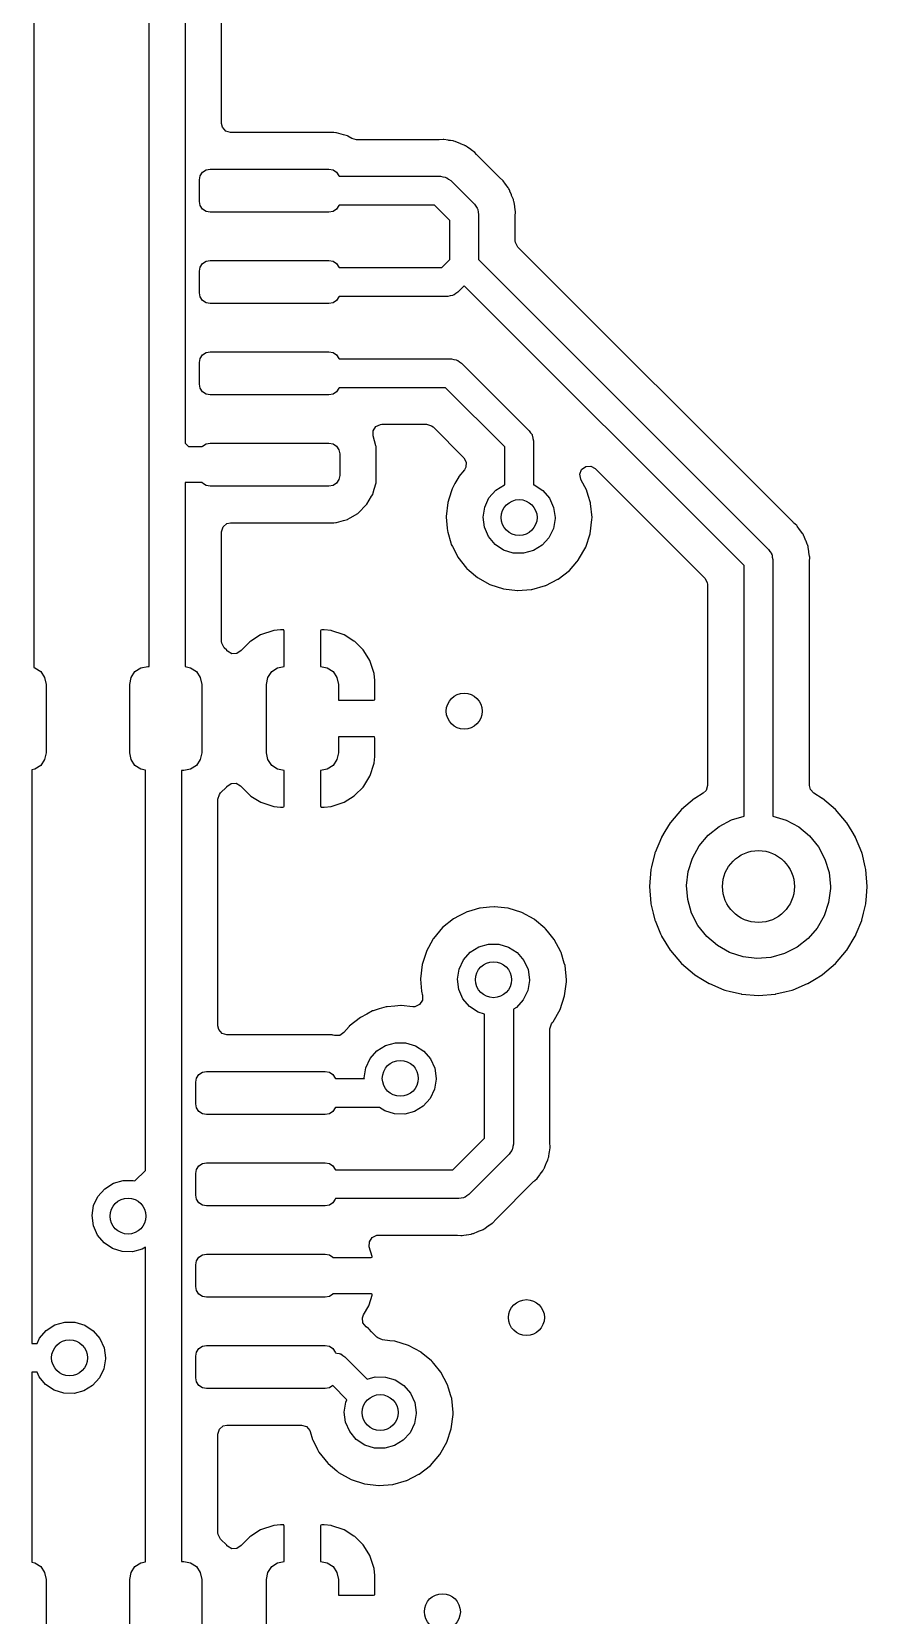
# Model space of a CAD drawing. Extents: x 63 to 234, y -148 to -41.
# Drawn here: x 180.83 to 192.44, y -81.31 to -59.28 of the extents above; entities that cross this region are included whole.
import ezdxf

# ---------------------------------------------------------------- set-up
doc = ezdxf.new("R2010")
doc.units = 0
doc.layers.add('BLACK', color=7, linetype='CONTINUOUS')

msp = doc.modelspace()

# ---------------------------------------------------------------- linework, layer by layer
at = {"layer": 'BLACK', "linetype": 'CONTINUOUS'}
for p, q in [((180.861, -58.275), (180.861, -68.1255)), ((182.461, -68.109), (182.461, -58.275)), ((182.961, -58.2814), (182.961, -65.0052)), ((183.469, -60.5589), (183.469, -58.6798)), ((183.481, -60.6112), (183.469, -60.5589)), ((183.527, -60.6649), (183.481, -60.6112)), ((183.595, -60.6849), (183.527, -60.6649)), ((185.027, -60.6849), (183.595, -60.6849)), ((185.03, -60.6851), (185.027, -60.6849)), ((185.058, -60.6873), (185.03, -60.6851)), ((185.03, -60.6851), (185.03, -60.6851)), ((185.065, -60.6878), (185.058, -60.6873)), ((185.058, -60.6873), (185.058, -60.6873)), ((185.165, -60.7169), (185.065, -60.6878)), ((185.217, -60.732), (185.165, -60.7169)), ((185.224, -60.7343), (185.217, -60.732)), ((185.217, -60.732), (185.217, -60.732)), ((185.28, -60.7674), (185.224, -60.7343)), ((185.345, -60.7849), (185.28, -60.7674)), ((186.549, -60.7815), (186.495, -60.7847)), ((186.557, -60.7811), (186.549, -60.7815)), ((186.549, -60.7815), (186.549, -60.7815)), ((186.62, -60.7927), (186.557, -60.7811)), ((186.488, -60.7849), (185.345, -60.7849)), ((186.495, -60.7847), (186.488, -60.7849)), ((186.626, -60.7938), (186.62, -60.7927)), ((186.653, -60.7972), (186.626, -60.7938)), ((186.682, -60.8011), (186.653, -60.7972)), ((186.69, -60.8021), (186.682, -60.8011)), ((186.682, -60.8011), (186.682, -60.8011)), ((186.697, -60.8049), (186.69, -60.8021)), ((186.699, -60.8055), (186.697, -60.8049)), ((186.716, -60.8102), (186.699, -60.8055)), ((186.718, -60.811), (186.716, -60.8102)), ((186.726, -60.8124), (186.718, -60.811)), ((186.784, -60.8386), (186.726, -60.8124)), ((186.79, -60.8412), (186.784, -60.8386)), ((186.842, -60.8616), (186.79, -60.8412)), ((186.849, -60.8644), (186.842, -60.8616)), ((186.842, -60.8616), (186.842, -60.8616)), ((186.856, -60.8688), (186.849, -60.8644)), ((186.858, -60.87), (186.856, -60.8688)), ((186.873, -60.8784), (186.858, -60.87)), ((186.875, -60.8798), (186.873, -60.8784)), ((186.882, -60.8829), (186.875, -60.8798)), ((186.888, -60.8876), (186.882, -60.8829)), ((186.932, -60.9223), (186.888, -60.8876)), ((186.937, -60.9263), (186.932, -60.9223)), ((186.99, -60.963), (186.937, -60.9263)), ((187.012, -60.9886), (186.99, -60.963)), ((187.028, -61.0066), (187.012, -60.9886)), ((183.205, -61.2373), (183.253, -61.2048)), ((183.253, -61.2048), (183.311, -61.1934)), ((183.311, -61.1934), (184.961, -61.1934)), ((184.961, -61.1934), (185.018, -61.2048)), ((185.018, -61.2048), (185.067, -61.2373)), ((187.034, -61.0129), (187.028, -61.0066)), ((187.326, -61.3052), (187.034, -61.0129)), ((183.161, -61.3434), (183.172, -61.286)), ((183.161, -61.6434), (183.161, -61.3434)), ((183.172, -61.286), (183.205, -61.2373)), ((185.067, -61.2373), (185.099, -61.286)), ((185.099, -61.286), (185.101, -61.2934)), ((185.101, -61.2934), (186.513, -61.2934)), ((186.513, -61.2934), (186.545, -61.3009)), ((186.545, -61.3009), (186.578, -61.3046)), ((186.578, -61.3046), (186.588, -61.3108)), ((186.588, -61.3108), (186.599, -61.3133)), ((186.599, -61.3133), (186.625, -61.3342)), ((186.625, -61.3342), (186.654, -61.352)), ((186.654, -61.352), (186.984, -61.6824)), ((187.331, -61.3102), (187.326, -61.3052)), ((187.378, -61.3516), (187.331, -61.3102)), ((187.382, -61.3579), (187.378, -61.3516)), ((187.414, -61.4043), (187.382, -61.3579)), ((187.382, -61.3579), (187.382, -61.3579)), ((187.418, -61.4096), (187.414, -61.4043)), ((187.452, -61.4543), (187.418, -61.4096)), ((183.172, -61.7008), (183.161, -61.6434)), ((187.457, -61.4603), (187.452, -61.4543)), ((187.452, -61.4543), (187.452, -61.4543)), ((187.46, -61.4673), (187.457, -61.4603)), ((187.461, -61.4695), (187.46, -61.4673)), ((187.469, -61.4843), (187.461, -61.4695)), ((187.471, -61.4867), (187.469, -61.4843)), ((187.475, -61.4929), (187.471, -61.4867)), ((187.478, -61.5001), (187.475, -61.4929)), ((187.497, -61.5527), (187.478, -61.5001)), ((187.478, -61.5001), (187.478, -61.5001)), ((187.5, -61.5588), (187.497, -61.5527)), ((187.521, -61.6061), (187.5, -61.5588)), ((187.526, -61.6173), (187.521, -61.6061)), ((187.527, -61.6248), (187.526, -61.6173)), ((187.528, -61.6273), (187.527, -61.6248)), ((187.532, -61.6437), (187.528, -61.6273)), ((187.533, -61.6462), (187.532, -61.6437)), ((187.536, -61.6534), (187.533, -61.6462)), ((187.543, -61.7124), (187.536, -61.6534)), ((183.205, -61.7495), (183.172, -61.7008)), ((183.253, -61.782), (183.205, -61.7495)), ((183.311, -61.7934), (183.253, -61.782)), ((184.961, -61.7934), (183.311, -61.7934)), ((185.018, -61.782), (184.961, -61.7934)), ((185.067, -61.7495), (185.018, -61.782)), ((185.099, -61.7008), (185.067, -61.7495)), ((185.101, -61.6934), (185.099, -61.7008)), ((186.429, -61.6934), (185.101, -61.6934)), ((186.642, -61.9064), (186.429, -61.6934)), ((186.984, -61.6824), (187.002, -61.7107)), ((187.002, -61.7107), (187.023, -61.7369)), ((187.023, -61.7369), (187.025, -61.7481)), ((187.025, -61.7481), (187.031, -61.7578)), ((187.031, -61.7578), (187.035, -61.791)), ((187.035, -61.791), (187.042, -61.8236)), ((187.042, -61.8236), (187.042, -62.452)), ((187.543, -61.7168), (187.543, -61.7124)), ((187.544, -61.7233), (187.543, -61.7168)), ((187.555, -61.7862), (187.544, -61.7233)), ((187.551, -61.8439), (187.555, -61.7938)), ((187.551, -61.8525), (187.551, -61.8439)), ((187.551, -62.1891), (187.551, -61.8525)), ((187.555, -61.7938), (187.555, -61.7862)), ((187.555, -61.7938), (187.555, -61.7938)), ((186.642, -62.452), (186.642, -61.9064)), ((187.554, -62.2159), (187.551, -62.1891)), ((187.588, -62.2782), (187.554, -62.2159)), ((191.415, -66.1058), (187.588, -62.2782)), ((183.172, -62.556), (183.205, -62.5073)), ((183.205, -62.5073), (183.253, -62.4748)), ((183.253, -62.4748), (183.311, -62.4634)), ((183.311, -62.4634), (184.961, -62.4634)), ((184.961, -62.4634), (185.018, -62.4748)), ((185.018, -62.4748), (185.067, -62.5073)), ((185.067, -62.5073), (185.099, -62.556)), ((186.531, -62.5634), (186.642, -62.452)), ((187.042, -62.452), (191.073, -66.483)), ((183.161, -62.6134), (183.172, -62.556)), ((183.161, -62.9134), (183.161, -62.6134)), ((185.099, -62.556), (185.101, -62.5634)), ((185.101, -62.5634), (186.531, -62.5634)), ((183.172, -62.9708), (183.161, -62.9134)), ((183.205, -63.0195), (183.172, -62.9708)), ((185.099, -62.9708), (185.067, -63.0195)), ((185.101, -62.9634), (185.099, -62.9708)), ((186.614, -62.9634), (185.101, -62.9634)), ((186.646, -62.956), (186.614, -62.9634)), ((186.68, -62.9523), (186.646, -62.956)), ((186.689, -62.9462), (186.68, -62.9523)), ((186.701, -62.9436), (186.689, -62.9462)), ((186.727, -62.9228), (186.701, -62.9436)), ((186.755, -62.9051), (186.727, -62.9228)), ((186.842, -62.8176), (186.755, -62.9051)), ((190.732, -66.707), (186.842, -62.8176)), ((183.253, -63.052), (183.205, -63.0195)), ((183.311, -63.0634), (183.253, -63.052)), ((184.961, -63.0634), (183.311, -63.0634)), ((185.018, -63.052), (184.961, -63.0634)), ((185.067, -63.0195), (185.018, -63.052)), ((183.161, -63.8834), (183.172, -63.826)), ((183.172, -63.826), (183.205, -63.7773)), ((183.205, -63.7773), (183.253, -63.7448)), ((183.253, -63.7448), (183.311, -63.7334)), ((183.311, -63.7334), (184.961, -63.7334)), ((184.961, -63.7334), (185.018, -63.7448)), ((185.018, -63.7448), (185.067, -63.7773)), ((185.067, -63.7773), (185.099, -63.826)), ((185.099, -63.826), (185.101, -63.8334)), ((185.101, -63.8334), (186.665, -63.8334)), ((186.665, -63.8334), (186.698, -63.8409)), ((186.698, -63.8409), (186.731, -63.8446)), ((186.731, -63.8446), (186.74, -63.8508)), ((186.74, -63.8508), (186.752, -63.8533)), ((186.752, -63.8533), (186.778, -63.8742)), ((183.161, -64.1834), (183.161, -63.8834)), ((186.778, -63.8742), (186.806, -63.892)), ((186.806, -63.892), (187.746, -64.832)), ((183.172, -64.2408), (183.161, -64.1834)), ((183.205, -64.2895), (183.172, -64.2408)), ((183.253, -64.322), (183.205, -64.2895)), ((185.067, -64.2895), (185.018, -64.322)), ((185.099, -64.2408), (185.067, -64.2895)), ((185.101, -64.2334), (185.099, -64.2408)), ((186.582, -64.2334), (185.101, -64.2334)), ((187.404, -65.056), (186.582, -64.2334)), ((183.311, -64.3334), (183.253, -64.322)), ((184.961, -64.3334), (183.311, -64.3334)), ((185.018, -64.322), (184.961, -64.3334)), ((185.613, -64.7724), (185.677, -64.7431)), ((185.677, -64.7431), (185.695, -64.7419)), ((185.695, -64.7419), (186.319, -64.7419)), ((186.319, -64.7419), (186.387, -64.7619)), ((185.574, -64.8321), (185.613, -64.7724)), ((185.574, -64.9031), (185.574, -64.8321)), ((185.615, -65.0434), (185.574, -64.9031)), ((186.387, -64.7619), (186.408, -64.7788)), ((186.408, -64.7788), (186.836, -65.2072)), ((187.746, -64.832), (187.764, -64.8603)), ((187.764, -64.8603), (187.785, -64.8865)), ((187.785, -64.8865), (187.787, -64.8977)), ((187.787, -64.8977), (187.793, -64.9074)), ((187.793, -64.9074), (187.797, -64.9406)), ((187.797, -64.9406), (187.804, -64.9732)), ((182.961, -65.0052), (183.009, -65.0534)), ((183.009, -65.0534), (183.201, -65.0534)), ((183.201, -65.0534), (183.205, -65.0473)), ((183.205, -65.0473), (183.253, -65.0148)), ((183.253, -65.0148), (183.311, -65.0034)), ((183.311, -65.0034), (184.961, -65.0034)), ((184.961, -65.0034), (185.018, -65.0148)), ((185.018, -65.0148), (185.067, -65.0473)), ((185.067, -65.0473), (185.099, -65.096)), ((185.099, -65.096), (185.111, -65.1534)), ((185.111, -65.1534), (185.111, -65.4534)), ((185.616, -65.0496), (185.615, -65.0434)), ((185.617, -65.056), (185.616, -65.0496)), ((185.619, -65.0825), (185.617, -65.056)), ((185.617, -65.056), (185.617, -65.056)), ((185.619, -65.0869), (185.619, -65.0825)), ((185.619, -65.5199), (185.619, -65.0869)), ((187.404, -65.5824), (187.404, -65.056)), ((187.804, -64.9732), (187.804, -65.5832)), ((186.844, -65.3773), (186.768, -65.4675)), ((186.836, -65.2072), (186.87, -65.2695)), ((186.865, -65.3404), (186.844, -65.3773)), ((186.87, -65.2695), (186.865, -65.3404)), ((188.448, -65.4358), (188.474, -65.3695)), ((188.474, -65.3695), (188.531, -65.3276)), ((188.531, -65.3276), (188.602, -65.3233)), ((188.602, -65.3233), (188.663, -65.3571)), ((188.663, -65.3571), (190.186, -66.8808)), ((183.201, -65.5534), (182.961, -65.5534)), ((182.961, -65.5534), (182.961, -68.1127)), ((183.205, -65.5595), (183.201, -65.5534)), ((183.253, -65.592), (183.205, -65.5595)), ((183.311, -65.6034), (183.253, -65.592)), ((184.961, -65.6034), (183.311, -65.6034)), ((185.018, -65.592), (184.961, -65.6034)), ((185.067, -65.5595), (185.018, -65.592)), ((185.099, -65.5108), (185.067, -65.5595)), ((185.111, -65.4534), (185.099, -65.5108)), ((185.59, -65.6467), (185.616, -65.5572)), ((185.616, -65.5572), (185.619, -65.5199)), ((186.713, -65.5673), (186.673, -65.6408)), ((186.765, -65.4729), (186.713, -65.5673)), ((186.768, -65.4675), (186.765, -65.4729)), ((186.765, -65.4729), (186.765, -65.4729)), ((187.28, -65.6592), (187.4, -65.5836)), ((187.4, -65.5836), (187.404, -65.5824)), ((187.804, -65.5832), (187.814, -65.5861)), ((187.814, -65.5861), (187.933, -65.6632)), ((188.462, -65.5053), (188.448, -65.4358)), ((188.469, -65.5174), (188.462, -65.5053)), ((188.541, -65.6538), (188.469, -65.5174)), ((185.489, -65.8534), (185.554, -65.7442)), ((185.554, -65.7442), (185.57, -65.717)), ((185.57, -65.717), (185.576, -65.6953)), ((185.576, -65.6953), (185.59, -65.6467)), ((186.613, -65.8293), (186.591, -66.0259)), ((186.618, -65.8152), (186.613, -65.8293)), ((186.627, -65.7851), (186.618, -65.8152)), ((186.673, -65.6408), (186.627, -65.7851)), ((187.126, -65.8938), (187.186, -65.7655)), ((187.186, -65.7655), (187.28, -65.6592)), ((187.933, -65.6632), (188.026, -65.7706)), ((188.026, -65.7706), (188.084, -65.8997)), ((188.565, -65.7333), (188.541, -65.6538)), ((188.596, -65.8338), (188.565, -65.7333)), ((188.598, -65.8432), (188.596, -65.8338)), ((188.618, -66.04), (188.598, -65.8432)), ((185.165, -66.0799), (185.217, -66.0648)), ((185.217, -66.0648), (185.224, -66.0625)), ((185.217, -66.0648), (185.217, -66.0648)), ((185.224, -66.0625), (185.257, -66.0435)), ((185.257, -66.0435), (185.361, -65.9819)), ((185.361, -65.9819), (185.368, -65.9779)), ((185.361, -65.9819), (185.361, -65.9819)), ((185.368, -65.9779), (185.485, -65.8602)), ((185.485, -65.8602), (185.489, -65.8534)), ((185.489, -65.8534), (185.489, -65.8534)), ((186.591, -66.0259), (186.592, -66.032)), ((186.592, -66.032), (186.605, -66.1856)), ((187.104, -66.0339), (187.126, -65.8938)), ((187.123, -66.1745), (187.104, -66.0339)), ((188.104, -66.0522), (188.081, -66.192)), ((188.084, -65.8997), (188.104, -66.04)), ((188.104, -66.04), (188.104, -66.0522)), ((188.617, -66.0683), (188.618, -66.04)), ((183.469, -66.2379), (183.489, -66.1698)), ((183.469, -67.7613), (183.469, -66.2379)), ((183.489, -66.1698), (183.543, -66.1233)), ((183.543, -66.1233), (183.595, -66.1119)), ((183.595, -66.1119), (185.027, -66.1119)), ((185.027, -66.1119), (185.03, -66.1117)), ((185.03, -66.1117), (185.058, -66.1095)), ((185.03, -66.1117), (185.03, -66.1117)), ((185.058, -66.1095), (185.065, -66.109)), ((185.058, -66.1095), (185.058, -66.1095)), ((185.065, -66.109), (185.165, -66.0799)), ((186.605, -66.1856), (186.608, -66.2229)), ((186.608, -66.2229), (186.613, -66.2412)), ((186.613, -66.2412), (186.656, -66.3925)), ((187.18, -66.3042), (187.123, -66.1745)), ((188.081, -66.192), (188.019, -66.3196)), ((188.53, -66.4522), (188.593, -66.2645)), ((188.593, -66.2645), (188.617, -66.0683)), ((191.421, -66.1108), (191.415, -66.1058)), ((191.467, -66.1522), (191.421, -66.1108)), ((191.471, -66.1585), (191.467, -66.1522)), ((191.503, -66.2049), (191.471, -66.1585)), ((191.471, -66.1585), (191.471, -66.1585)), ((191.507, -66.2102), (191.503, -66.2049)), ((191.546, -66.2609), (191.507, -66.2102)), ((191.549, -66.2678), (191.546, -66.2609)), ((191.551, -66.2701), (191.549, -66.2678)), ((191.559, -66.2849), (191.551, -66.2701)), ((191.56, -66.2873), (191.559, -66.2849)), ((191.564, -66.2935), (191.56, -66.2873)), ((186.656, -66.3925), (186.662, -66.413)), ((186.662, -66.413), (186.678, -66.4434)), ((186.678, -66.4434), (186.747, -66.5781)), ((187.271, -66.4127), (187.18, -66.3042)), ((187.389, -66.4913), (187.271, -66.4127)), ((187.524, -66.5336), (187.389, -66.4913)), ((187.803, -66.4989), (187.666, -66.5362)), ((187.924, -66.4247), (187.803, -66.4989)), ((188.019, -66.3196), (187.924, -66.4247)), ((188.432, -66.6241), (188.53, -66.4522)), ((191.073, -66.483), (191.091, -66.5113)), ((191.567, -66.3007), (191.564, -66.2935)), ((191.587, -66.3533), (191.567, -66.3007)), ((191.567, -66.3007), (191.567, -66.3007)), ((191.589, -66.3594), (191.587, -66.3533)), ((191.615, -66.4179), (191.589, -66.3594)), ((191.616, -66.4254), (191.615, -66.4179)), ((191.617, -66.4279), (191.616, -66.4254)), ((191.622, -66.4442), (191.617, -66.4279)), ((191.622, -66.4469), (191.622, -66.4442)), ((191.625, -66.454), (191.622, -66.4469)), ((191.631, -66.5082), (191.625, -66.454)), ((186.747, -66.5781), (186.753, -66.589)), ((186.753, -66.589), (186.875, -66.744)), ((187.666, -66.5362), (187.524, -66.5336)), ((188.303, -66.7739), (188.406, -66.6544)), ((188.406, -66.6544), (188.428, -66.6288)), ((188.428, -66.6288), (188.432, -66.6241)), ((188.428, -66.6288), (188.428, -66.6288)), ((190.732, -70.1922), (190.732, -66.707)), ((191.091, -66.5113), (191.112, -66.5375)), ((191.112, -66.5375), (191.115, -66.5487)), ((191.115, -66.5487), (191.121, -66.5584)), ((191.121, -66.5584), (191.124, -66.5916)), ((191.124, -66.5916), (191.132, -66.6242)), ((191.132, -66.6242), (191.132, -70.1911)), ((191.633, -66.5174), (191.631, -66.5082)), ((191.634, -66.5239), (191.633, -66.5174)), ((191.638, -66.5467), (191.634, -66.5239)), ((191.643, -66.5792), (191.638, -66.5467)), ((191.64, -66.6531), (191.641, -66.6445)), ((191.64, -69.7652), (191.64, -66.6531)), ((191.641, -66.6445), (191.644, -66.5944)), ((191.645, -66.5868), (191.643, -66.5792)), ((191.644, -66.5944), (191.645, -66.5868)), ((191.644, -66.5944), (191.644, -66.5944)), ((186.875, -66.744), (186.88, -66.7479)), ((186.88, -66.7479), (186.88, -66.7479)), ((186.88, -66.7479), (186.911, -66.7745)), ((186.911, -66.7745), (187.026, -66.8721)), ((187.026, -66.8721), (187.199, -66.9686)), ((187.976, -66.982), (188.142, -66.8984)), ((188.142, -66.8984), (188.147, -66.8956)), ((188.142, -66.8984), (188.142, -66.8984)), ((188.147, -66.8956), (188.303, -66.7739)), ((190.186, -66.8808), (190.22, -66.9431)), ((190.22, -66.9431), (190.223, -66.9699)), ((187.199, -66.9686), (187.387, -67.0297)), ((187.387, -67.0297), (187.583, -67.0532)), ((187.583, -67.0532), (187.589, -67.0527)), ((187.589, -67.0527), (187.774, -67.0385)), ((187.589, -67.0527), (187.589, -67.0527)), ((187.774, -67.0385), (187.78, -67.038)), ((187.774, -67.0385), (187.774, -67.0385)), ((187.78, -67.038), (187.971, -66.9848)), ((187.971, -66.9848), (187.976, -66.982)), ((187.976, -66.982), (187.976, -66.982)), ((190.223, -66.9699), (190.223, -69.7652)), ((184.288, -67.6013), (184.193, -67.6113)), ((184.295, -67.601), (184.288, -67.6013)), ((184.324, -67.601), (184.295, -67.601)), ((184.332, -67.6027), (184.324, -67.601)), ((184.334, -67.6039), (184.332, -67.6027)), ((184.338, -67.6191), (184.334, -67.6039)), ((184.848, -67.6069), (184.846, -67.6145)), ((184.849, -67.6055), (184.848, -67.6069)), ((184.864, -67.601), (184.849, -67.6055)), ((184.889, -67.601), (184.864, -67.601)), ((184.896, -67.6013), (184.889, -67.601)), ((184.99, -67.611), (184.896, -67.6013)), ((183.472, -67.7882), (183.469, -67.7613)), ((183.506, -67.8505), (183.472, -67.7882)), ((183.863, -67.7661), (183.748, -67.8808)), ((183.874, -67.7571), (183.863, -67.7661)), ((184.012, -67.6718), (183.874, -67.7571)), ((184.025, -67.6656), (184.012, -67.6718)), ((184.179, -67.6141), (184.025, -67.6656)), ((184.193, -67.6113), (184.179, -67.6141)), ((184.338, -68.1098), (184.338, -67.6191)), ((184.846, -67.6145), (184.846, -68.1098)), ((185.003, -67.6139), (184.99, -67.611)), ((185.158, -67.665), (185.003, -67.6139)), ((185.171, -67.6712), (185.158, -67.665)), ((185.309, -67.7562), (185.171, -67.6712)), ((185.32, -67.7653), (185.309, -67.7562)), ((185.435, -67.8798), (185.32, -67.7653)), ((183.54, -67.8847), (183.506, -67.8505)), ((183.544, -67.8906), (183.54, -67.8847)), ((183.551, -67.8984), (183.544, -67.8906)), ((183.612, -67.9341), (183.551, -67.8984)), ((183.683, -67.9308), (183.612, -67.9341)), ((183.741, -67.8898), (183.683, -67.9308)), ((183.748, -67.8808), (183.741, -67.8898)), ((185.444, -67.8912), (185.435, -67.8798)), ((185.529, -68.029), (185.444, -67.8912)), ((185.535, -68.0422), (185.529, -68.029)), ((185.587, -68.1964), (185.535, -68.0422)), ((180.861, -68.1255), (180.874, -68.128)), ((180.874, -68.128), (180.955, -68.1822)), ((180.955, -68.1822), (181.009, -68.2633)), ((181.009, -68.2633), (181.028, -68.359)), ((182.192, -68.359), (182.211, -68.2633)), ((182.211, -68.2633), (182.265, -68.1822)), ((182.265, -68.1822), (182.346, -68.128)), ((182.346, -68.128), (182.442, -68.109)), ((182.442, -68.109), (182.461, -68.109)), ((182.961, -68.1127), (183.038, -68.128)), ((183.038, -68.128), (183.119, -68.1822)), ((183.119, -68.1822), (183.173, -68.2633)), ((183.173, -68.2633), (183.192, -68.359)), ((184.092, -68.359), (184.111, -68.2633)), ((184.111, -68.2633), (184.165, -68.1822)), ((184.165, -68.1822), (184.246, -68.128)), ((184.246, -68.128), (184.338, -68.1098)), ((184.846, -68.1098), (184.938, -68.128)), ((184.938, -68.128), (185.019, -68.1822)), ((185.019, -68.1822), (185.073, -68.2633)), ((185.073, -68.2633), (185.092, -68.359)), ((185.59, -68.2098), (185.587, -68.1964)), ((185.6, -68.3054), (185.59, -68.2098)), ((181.028, -68.359), (181.028, -69.309)), ((182.192, -69.309), (182.192, -68.359)), ((183.192, -68.359), (183.192, -69.309)), ((184.092, -69.309), (184.092, -68.359)), ((185.092, -68.359), (185.092, -68.58)), ((185.6, -68.3119), (185.6, -68.3054)), ((185.6, -68.5665), (185.6, -68.3119)), ((185.092, -68.58), (185.582, -68.58)), ((185.582, -68.58), (185.597, -68.5755)), ((185.597, -68.5755), (185.598, -68.5741)), ((185.598, -68.5741), (185.6, -68.5665)), ((185.586, -69.088), (185.092, -69.088)), ((185.092, -69.088), (185.092, -69.309)), ((185.594, -69.0897), (185.586, -69.088)), ((185.596, -69.0909), (185.594, -69.0897)), ((185.6, -69.1061), (185.596, -69.0909)), ((185.6, -69.3561), (185.6, -69.1061)), ((181.028, -69.309), (181.009, -69.4047)), ((182.211, -69.4047), (182.192, -69.309)), ((183.192, -69.309), (183.173, -69.4047)), ((184.111, -69.4047), (184.092, -69.309)), ((185.092, -69.309), (185.073, -69.4047)), ((185.59, -69.4569), (185.6, -69.3626)), ((185.6, -69.3626), (185.6, -69.3561)), ((180.874, -69.54), (180.829, -69.5489)), ((180.829, -69.5489), (180.829, -77.524)), ((180.955, -69.4858), (180.874, -69.54)), ((181.009, -69.4047), (180.955, -69.4858)), ((182.265, -69.4858), (182.211, -69.4047)), ((182.346, -69.54), (182.265, -69.4858)), ((182.41, -69.5526), (182.346, -69.54)), ((182.41, -75.1172), (182.41, -69.5526)), ((182.942, -69.559), (182.91, -69.559)), ((182.91, -69.559), (182.91, -80.555)), ((183.038, -69.54), (182.942, -69.559)), ((183.119, -69.4858), (183.038, -69.54)), ((183.173, -69.4047), (183.119, -69.4858)), ((184.165, -69.4858), (184.111, -69.4047)), ((184.246, -69.54), (184.165, -69.4858)), ((184.338, -69.5582), (184.246, -69.54)), ((184.338, -70.0535), (184.338, -69.5582)), ((184.938, -69.54), (184.846, -69.5582)), ((184.846, -69.5582), (184.846, -70.0489)), ((185.019, -69.4858), (184.938, -69.54)), ((185.073, -69.4047), (185.019, -69.4858)), ((185.536, -69.6246), (185.587, -69.4703)), ((185.587, -69.4703), (185.59, -69.4569)), ((183.455, -69.8684), (183.536, -69.7875)), ((183.536, -69.7875), (183.541, -69.7823)), ((183.541, -69.7823), (183.544, -69.7778)), ((183.544, -69.7778), (183.601, -69.7372)), ((183.601, -69.7372), (183.672, -69.7339)), ((183.672, -69.7339), (183.734, -69.7696)), ((183.734, -69.7696), (183.741, -69.7781)), ((183.741, -69.7781), (183.749, -69.7882)), ((183.749, -69.7882), (183.864, -69.9027)), ((185.321, -69.9019), (185.436, -69.7872)), ((185.436, -69.7872), (185.445, -69.7758)), ((185.445, -69.7758), (185.53, -69.6378)), ((185.53, -69.6378), (185.536, -69.6246)), ((190.223, -69.7652), (190.203, -69.8333)), ((191.653, -69.82), (191.64, -69.7652)), ((183.418, -69.9574), (183.439, -69.8893)), ((183.418, -73.1065), (183.418, -69.9574)), ((183.439, -69.8893), (183.455, -69.8684)), ((183.864, -69.9027), (183.875, -69.9118)), ((183.875, -69.9118), (184.013, -69.9968)), ((184.013, -69.9968), (184.026, -70.003)), ((184.026, -70.003), (184.181, -70.0541)), ((185.005, -70.0539), (185.159, -70.0024)), ((185.159, -70.0024), (185.172, -69.9962)), ((185.172, -69.9962), (185.31, -69.9109)), ((185.31, -69.9109), (185.321, -69.9019)), ((190.042, -69.9466), (189.862, -70.1008)), ((190.047, -69.944), (190.042, -69.9466)), ((190.163, -69.8726), (190.047, -69.944)), ((190.047, -69.944), (190.047, -69.944)), ((190.203, -69.8333), (190.163, -69.8726)), ((191.7, -69.8726), (191.653, -69.82)), ((191.817, -69.944), (191.7, -69.8726)), ((191.821, -69.9466), (191.817, -69.944)), ((191.817, -69.944), (191.817, -69.944)), ((192.002, -70.1008), (191.821, -69.9466)), ((184.181, -70.0541), (184.194, -70.057)), ((184.194, -70.057), (184.288, -70.0667)), ((184.288, -70.0667), (184.295, -70.067)), ((184.295, -70.067), (184.32, -70.067)), ((184.32, -70.067), (184.335, -70.0625)), ((184.335, -70.0625), (184.336, -70.0611)), ((184.336, -70.0611), (184.338, -70.0535)), ((184.846, -70.0489), (184.85, -70.0641)), ((184.85, -70.0641), (184.852, -70.0653)), ((184.852, -70.0653), (184.86, -70.067)), ((184.86, -70.067), (184.889, -70.067)), ((184.889, -70.067), (184.896, -70.0667)), ((184.896, -70.0667), (184.991, -70.0567)), ((184.991, -70.0567), (185.005, -70.0539)), ((189.862, -70.1008), (189.708, -70.2814)), ((190.384, -70.334), (190.557, -70.2436)), ((190.557, -70.2436), (190.732, -70.1922)), ((191.132, -70.1911), (191.133, -70.1912)), ((191.133, -70.1912), (191.319, -70.2489)), ((191.319, -70.2489), (191.491, -70.3418)), ((192.156, -70.2814), (192.002, -70.1008)), ((189.631, -70.407), (189.584, -70.4838)), ((189.705, -70.2856), (189.631, -70.407)), ((189.708, -70.2814), (189.705, -70.2856)), ((189.705, -70.2856), (189.705, -70.2856)), ((190.107, -70.6058), (190.232, -70.4563)), ((190.232, -70.4563), (190.384, -70.334)), ((191.491, -70.3418), (191.641, -70.4662)), ((191.641, -70.4662), (191.765, -70.6174)), ((192.159, -70.2856), (192.156, -70.2814)), ((192.233, -70.407), (192.159, -70.2856)), ((192.159, -70.2856), (192.159, -70.2856)), ((192.28, -70.4838), (192.233, -70.407)), ((189.582, -70.4884), (189.495, -70.6986)), ((189.584, -70.4838), (189.582, -70.4884)), ((189.582, -70.4884), (189.582, -70.4884)), ((190.013, -70.7769), (190.107, -70.6058)), ((191.765, -70.6174), (191.856, -70.7897)), ((192.282, -70.4884), (192.28, -70.4838)), ((192.369, -70.6986), (192.282, -70.4884)), ((192.282, -70.4884), (192.282, -70.4884)), ((189.447, -70.8943), (189.437, -70.9341)), ((189.492, -70.708), (189.447, -70.8943)), ((189.493, -70.7032), (189.492, -70.708)), ((189.495, -70.6986), (189.493, -70.7032)), ((189.954, -70.9629), (190.013, -70.7769)), ((191.856, -70.7897), (191.913, -70.9766)), ((192.371, -70.7032), (192.369, -70.6986)), ((192.372, -70.708), (192.371, -70.7032)), ((192.417, -70.8943), (192.372, -70.708)), ((192.426, -70.9341), (192.417, -70.8943)), ((189.437, -70.9341), (189.419, -71.1708)), ((189.932, -71.1568), (189.954, -70.9629)), ((191.913, -70.9766), (191.932, -71.1708)), ((192.445, -71.1708), (192.426, -70.9341)), ((189.419, -71.1708), (189.437, -71.4075)), ((189.948, -71.3513), (189.932, -71.1568)), ((190.002, -71.5389), (189.948, -71.3513)), ((191.931, -71.1987), (191.907, -71.3923)), ((191.932, -71.1708), (191.931, -71.1987)), ((192.426, -71.4075), (192.435, -71.303)), ((192.435, -71.303), (192.445, -71.1708)), ((186.864, -71.5295), (186.773, -71.5769)), ((186.869, -71.5266), (186.864, -71.5295)), ((186.864, -71.5295), (186.864, -71.5295)), ((186.948, -71.5034), (186.869, -71.5266)), ((187.053, -71.4725), (186.948, -71.5034)), ((187.059, -71.4708), (187.053, -71.4725)), ((187.053, -71.4725), (187.053, -71.4725)), ((187.065, -71.4702), (187.059, -71.4708)), ((187.191, -71.4587), (187.065, -71.4702)), ((187.065, -71.4702), (187.065, -71.4702)), ((187.256, -71.4528), (187.191, -71.4587)), ((187.262, -71.4535), (187.256, -71.4528)), ((187.446, -71.4729), (187.262, -71.4535)), ((187.262, -71.4535), (187.262, -71.4535)), ((187.453, -71.4735), (187.446, -71.4729)), ((187.446, -71.4729), (187.446, -71.4729)), ((187.642, -71.532), (187.453, -71.4735)), ((187.815, -71.6261), (187.642, -71.532)), ((189.437, -71.4075), (189.438, -71.4123)), ((189.438, -71.4123), (189.438, -71.4123)), ((189.438, -71.4123), (189.47, -71.5419)), ((189.47, -71.5419), (189.493, -71.6384)), ((190.091, -71.7125), (190.002, -71.5389)), ((191.907, -71.3923), (191.845, -71.5775)), ((192.371, -71.6384), (192.394, -71.5419)), ((192.394, -71.5419), (192.425, -71.4123)), ((192.425, -71.4123), (192.426, -71.4075)), ((192.425, -71.4123), (192.425, -71.4123)), ((186.54, -71.7422), (186.413, -71.8937)), ((186.694, -71.6182), (186.54, -71.7422)), ((186.773, -71.5769), (186.694, -71.6182)), ((187.82, -71.63), (187.815, -71.6261)), ((187.963, -71.7482), (187.82, -71.63)), ((187.82, -71.63), (187.82, -71.63)), ((187.968, -71.7521), (187.963, -71.7482)), ((187.972, -71.7569), (187.968, -71.7521)), ((188, -71.7911), (187.972, -71.7569)), ((187.972, -71.7569), (187.972, -71.7569)), ((188.093, -71.9054), (188, -71.7911)), ((189.493, -71.6384), (189.495, -71.643)), ((189.495, -71.643), (189.495, -71.643)), ((189.495, -71.643), (189.572, -71.8292)), ((190.212, -71.8655), (190.091, -71.7125)), ((191.749, -71.7472), (191.621, -71.895)), ((191.845, -71.5775), (191.749, -71.7472)), ((192.292, -71.8292), (192.369, -71.643)), ((192.369, -71.643), (192.371, -71.6384)), ((192.369, -71.643), (192.369, -71.643)), ((186.41, -71.8991), (186.344, -72.018)), ((186.413, -71.8937), (186.41, -71.8991)), ((186.41, -71.8991), (186.41, -71.8991)), ((186.925, -72.0854), (187.045, -72.0098)), ((187.045, -72.0098), (187.181, -71.9708)), ((187.181, -71.9708), (187.323, -71.9717)), ((187.323, -71.9717), (187.459, -72.0123)), ((187.459, -72.0123), (187.577, -72.0894)), ((188.186, -72.08), (188.093, -71.9054)), ((189.572, -71.8292), (189.584, -71.8578)), ((189.584, -71.8578), (189.586, -71.862)), ((189.586, -71.862), (189.705, -72.056)), ((190.361, -71.9919), (190.212, -71.8655)), ((190.531, -72.0872), (190.361, -71.9919)), ((191.621, -71.895), (191.468, -72.0151)), ((192.159, -72.056), (192.277, -71.862)), ((192.277, -71.862), (192.28, -71.8578)), ((192.28, -71.8578), (192.292, -71.8292)), ((186.316, -72.0729), (186.262, -72.2407)), ((186.317, -72.067), (186.316, -72.0729)), ((186.316, -72.0729), (186.316, -72.0729)), ((186.344, -72.018), (186.317, -72.067)), ((186.771, -72.32), (186.831, -72.1917)), ((186.831, -72.1917), (186.925, -72.0854)), ((187.577, -72.0894), (187.67, -72.1968)), ((187.67, -72.1968), (187.729, -72.3259)), ((188.187, -72.0859), (188.186, -72.08)), ((188.233, -72.2378), (188.187, -72.0859)), ((189.705, -72.056), (189.705, -72.056)), ((189.705, -72.056), (189.708, -72.0602)), ((189.708, -72.0602), (189.862, -72.2408)), ((190.717, -72.1475), (190.531, -72.0872)), ((190.911, -72.1706), (190.717, -72.1475)), ((191.105, -72.1556), (190.911, -72.1706)), ((191.293, -72.1031), (191.105, -72.1556)), ((191.468, -72.0151), (191.293, -72.1031)), ((192.002, -72.2408), (192.156, -72.0602)), ((192.156, -72.0602), (192.159, -72.056)), ((192.159, -72.056), (192.159, -72.056)), ((186.258, -72.2555), (186.236, -72.4521)), ((186.236, -72.4521), (186.236, -72.4582)), ((186.262, -72.2407), (186.258, -72.2555)), ((186.749, -72.4601), (186.771, -72.32)), ((187.729, -72.3259), (187.749, -72.4662)), ((188.243, -72.2694), (188.233, -72.2378)), ((188.262, -72.4662), (188.243, -72.2694)), ((189.862, -72.2408), (190.042, -72.395)), ((190.042, -72.395), (190.047, -72.3976)), ((190.047, -72.3976), (190.047, -72.3976)), ((190.047, -72.3976), (190.154, -72.4633)), ((191.71, -72.4633), (191.817, -72.3976)), ((191.817, -72.3976), (191.82, -72.3955)), ((191.817, -72.3976), (191.817, -72.3976)), ((191.82, -72.3955), (191.821, -72.395)), ((191.821, -72.395), (192.002, -72.2408)), ((186.236, -72.4582), (186.25, -72.6233)), ((186.25, -72.6233), (186.252, -72.6491)), ((186.252, -72.6491), (186.257, -72.6653)), ((186.257, -72.6653), (186.261, -72.6819)), ((186.767, -72.6007), (186.749, -72.4601)), ((186.824, -72.7304), (186.767, -72.6007)), ((187.725, -72.6182), (187.663, -72.7458)), ((187.749, -72.4784), (187.725, -72.6182)), ((187.749, -72.4662), (187.749, -72.4784)), ((188.237, -72.6907), (188.262, -72.4945)), ((188.262, -72.4945), (188.262, -72.4662)), ((190.154, -72.4633), (190.245, -72.519)), ((190.245, -72.519), (190.249, -72.5209)), ((190.249, -72.5209), (190.249, -72.5209)), ((190.249, -72.5209), (190.452, -72.6049)), ((190.452, -72.6049), (190.464, -72.6099)), ((190.464, -72.6099), (190.544, -72.6292)), ((190.544, -72.6292), (190.69, -72.6642)), ((190.69, -72.6642), (190.69, -72.6642)), ((190.69, -72.6642), (190.695, -72.6653)), ((190.695, -72.6653), (190.932, -72.684)), ((190.932, -72.684), (191.169, -72.6653)), ((191.169, -72.6653), (191.173, -72.6642)), ((191.173, -72.6642), (191.319, -72.6292)), ((191.173, -72.6642), (191.173, -72.6642)), ((191.319, -72.6292), (191.399, -72.6099)), ((191.399, -72.6099), (191.412, -72.6049)), ((191.412, -72.6049), (191.614, -72.5209)), ((191.614, -72.5209), (191.619, -72.519)), ((191.614, -72.5209), (191.614, -72.5209)), ((191.619, -72.519), (191.71, -72.4633)), ((185.661, -72.8725), (185.574, -72.8982)), ((185.758, -72.8441), (185.661, -72.8725)), ((185.764, -72.8424), (185.758, -72.8441)), ((185.758, -72.8441), (185.758, -72.8441)), ((185.77, -72.8418), (185.764, -72.8424)), ((185.878, -72.832), (185.77, -72.8418)), ((185.77, -72.8418), (185.77, -72.8418)), ((185.96, -72.8244), (185.878, -72.832)), ((185.967, -72.8251), (185.96, -72.8244)), ((186.127, -72.842), (185.967, -72.8251)), ((185.967, -72.8251), (185.967, -72.8251)), ((186.157, -72.8415), (186.127, -72.842)), ((186.222, -72.8124), (186.157, -72.8415)), ((186.261, -72.7529), (186.222, -72.8124)), ((186.261, -72.6819), (186.261, -72.7529)), ((186.916, -72.8389), (186.824, -72.7304)), ((187.034, -72.9175), (186.916, -72.8389)), ((187.568, -72.8509), (187.525, -72.8774)), ((187.525, -72.8774), (187.525, -74.7525)), ((187.663, -72.7458), (187.568, -72.8509)), ((188.077, -73.0503), (188.175, -72.8784)), ((188.175, -72.8784), (188.237, -72.6907)), ((183.43, -73.1588), (183.418, -73.1065)), ((185.244, -73.1138), (185.24, -73.1185)), ((185.399, -72.9898), (185.244, -73.1138)), ((185.487, -72.9438), (185.399, -72.9898)), ((185.568, -72.9011), (185.487, -72.9438)), ((185.574, -72.8982), (185.568, -72.9011)), ((185.568, -72.9011), (185.568, -72.9011)), ((187.125, -72.9461), (187.034, -72.9175)), ((187.125, -74.6694), (187.125, -72.9461)), ((188.034, -73.1475), (188.054, -73.0793)), ((188.054, -73.0793), (188.064, -73.0651)), ((188.064, -73.0651), (188.073, -73.055)), ((188.073, -73.055), (188.077, -73.0503)), ((188.073, -73.055), (188.073, -73.055)), ((183.476, -73.2125), (183.43, -73.1588)), ((183.544, -73.2325), (183.476, -73.2125)), ((184.977, -73.2325), (183.544, -73.2325)), ((184.979, -73.2327), (184.977, -73.2325)), ((185.007, -73.2349), (184.979, -73.2327)), ((184.979, -73.2327), (184.979, -73.2327)), ((185.014, -73.2354), (185.007, -73.2349)), ((185.007, -73.2349), (185.007, -73.2349)), ((185.02, -73.2372), (185.014, -73.2354)), ((185.038, -73.2425), (185.02, -73.2372)), ((185.02, -73.2372), (185.02, -73.2372)), ((185.111, -73.2418), (185.038, -73.2425)), ((185.17, -73.2025), (185.111, -73.2418)), ((185.24, -73.1185), (185.17, -73.2025)), ((188.034, -74.7275), (188.034, -73.1475)), ((185.535, -73.5633), (185.629, -73.457)), ((185.629, -73.457), (185.749, -73.3814)), ((185.749, -73.3814), (185.886, -73.3424)), ((185.886, -73.3424), (186.027, -73.3433)), ((186.027, -73.3433), (186.163, -73.3839)), ((186.163, -73.3839), (186.282, -73.461)), ((186.282, -73.461), (186.375, -73.5684)), ((183.154, -73.7849), (183.203, -73.7524)), ((183.203, -73.7524), (183.26, -73.741)), ((183.26, -73.741), (184.91, -73.741)), ((184.91, -73.741), (184.967, -73.7524)), ((184.967, -73.7524), (185.016, -73.7849)), ((185.453, -73.8317), (185.475, -73.6916)), ((185.475, -73.6916), (185.535, -73.5633)), ((186.375, -73.5684), (186.433, -73.6975)), ((186.433, -73.6975), (186.453, -73.8378)), ((183.11, -73.891), (183.121, -73.8336)), ((183.11, -74.191), (183.11, -73.891)), ((183.121, -73.8336), (183.154, -73.7849)), ((185.016, -73.7849), (185.049, -73.8336)), ((185.049, -73.8336), (185.05, -73.841)), ((185.05, -73.841), (185.455, -73.841)), ((185.455, -73.841), (185.453, -73.8317)), ((186.43, -73.9898), (186.368, -74.1174)), ((186.453, -73.85), (186.43, -73.9898)), ((186.453, -73.8378), (186.453, -73.85)), ((183.121, -74.2484), (183.11, -74.191)), ((186.368, -74.1174), (186.273, -74.2225)), ((183.154, -74.2971), (183.121, -74.2484)), ((183.203, -74.3296), (183.154, -74.2971)), ((183.26, -74.341), (183.203, -74.3296)), ((184.91, -74.341), (183.26, -74.341)), ((184.967, -74.3296), (184.91, -74.341)), ((185.016, -74.2971), (184.967, -74.3296)), ((185.049, -74.2484), (185.016, -74.2971)), ((185.05, -74.241), (185.049, -74.2484)), ((185.666, -74.241), (185.05, -74.241)), ((185.738, -74.2891), (185.666, -74.241)), ((185.873, -74.3314), (185.738, -74.2891)), ((186.015, -74.334), (185.873, -74.3314)), ((186.152, -74.2967), (186.015, -74.334)), ((186.273, -74.2225), (186.152, -74.2967)), ((186.683, -75.111), (187.125, -74.6694)), ((187.484, -74.8653), (187.466, -74.8936)), ((187.505, -74.8392), (187.484, -74.8653)), ((187.508, -74.828), (187.505, -74.8392)), ((187.514, -74.8183), (187.508, -74.828)), ((187.518, -74.7851), (187.514, -74.8183)), ((187.525, -74.7525), (187.518, -74.7851)), ((188.016, -74.9297), (188.023, -74.8755)), ((188.023, -74.8755), (188.025, -74.8663)), ((188.025, -74.8663), (188.026, -74.8598)), ((188.026, -74.8598), (188.036, -74.8045)), ((188.034, -74.7348), (188.034, -74.7275)), ((188.037, -74.7891), (188.034, -74.7348)), ((188.036, -74.8045), (188.037, -74.797)), ((188.037, -74.797), (188.037, -74.7891)), ((183.121, -75.1036), (183.154, -75.0549)), ((183.154, -75.0549), (183.203, -75.0224)), ((183.203, -75.0224), (183.26, -75.011)), ((183.26, -75.011), (184.91, -75.011)), ((184.91, -75.011), (184.967, -75.0224)), ((184.967, -75.0224), (185.016, -75.0549)), ((185.016, -75.0549), (185.049, -75.1036)), ((187.466, -74.8936), (186.907, -75.4527)), ((187.948, -75.098), (187.95, -75.0957)), ((187.95, -75.0957), (187.954, -75.0895)), ((187.954, -75.0895), (187.957, -75.0824)), ((187.957, -75.0824), (187.977, -75.0299)), ((187.957, -75.0824), (187.957, -75.0824)), ((187.977, -75.0299), (187.98, -75.0238)), ((187.98, -75.0238), (188.003, -74.9726)), ((188.003, -74.9726), (188.006, -74.9656)), ((188.006, -74.9656), (188.007, -74.9582)), ((188.007, -74.9582), (188.008, -74.9556)), ((188.008, -74.9556), (188.013, -74.9393)), ((188.013, -74.9393), (188.014, -74.9368)), ((188.014, -74.9368), (188.016, -74.9297)), ((181.844, -75.3725), (181.964, -75.2969)), ((181.964, -75.2969), (182.1, -75.2579)), ((182.1, -75.2579), (182.242, -75.2588)), ((182.242, -75.2588), (182.262, -75.2649)), ((182.262, -75.2649), (182.41, -75.1172)), ((183.11, -75.161), (183.121, -75.1036)), ((183.11, -75.461), (183.11, -75.161)), ((185.049, -75.1036), (185.05, -75.111)), ((185.05, -75.111), (186.683, -75.111)), ((187.285, -75.7946), (187.806, -75.2737)), ((187.806, -75.2737), (187.812, -75.2678)), ((187.812, -75.2678), (187.825, -75.2563)), ((187.825, -75.2563), (187.855, -75.2298)), ((187.855, -75.2298), (187.892, -75.1775)), ((187.892, -75.1775), (187.896, -75.1722)), ((187.896, -75.1722), (187.935, -75.1219)), ((187.935, -75.1219), (187.939, -75.115)), ((187.939, -75.115), (187.94, -75.1127)), ((187.94, -75.1127), (187.948, -75.098)), ((181.69, -75.6071), (181.75, -75.4788)), ((181.75, -75.4788), (181.844, -75.3725)), ((183.121, -75.5184), (183.11, -75.461)), ((183.154, -75.5671), (183.121, -75.5184)), ((185.049, -75.5184), (185.016, -75.5671)), ((185.05, -75.511), (185.049, -75.5184)), ((186.766, -75.511), (185.05, -75.511)), ((186.799, -75.5036), (186.766, -75.511)), ((186.832, -75.4999), (186.799, -75.5036)), ((186.842, -75.4938), (186.832, -75.4999)), ((186.853, -75.4912), (186.842, -75.4938)), ((186.879, -75.4704), (186.853, -75.4912)), ((186.907, -75.4527), (186.879, -75.4704)), ((181.668, -75.7472), (181.69, -75.6071)), ((181.686, -75.8878), (181.668, -75.7472)), ((183.203, -75.5996), (183.154, -75.5671)), ((183.26, -75.611), (183.203, -75.5996)), ((184.91, -75.611), (183.26, -75.611)), ((184.967, -75.5996), (184.91, -75.611)), ((185.016, -75.5671), (184.967, -75.5996)), ((181.743, -76.0175), (181.686, -75.8878)), ((186.972, -75.9942), (187.031, -75.9686)), ((187.031, -75.9686), (187.037, -75.9661)), ((187.037, -75.9661), (187.041, -75.9646)), ((187.041, -75.9646), (187.097, -75.9435)), ((187.097, -75.9435), (187.103, -75.9392)), ((187.103, -75.9392), (187.105, -75.9379)), ((187.105, -75.9379), (187.12, -75.9297)), ((187.12, -75.9297), (187.123, -75.9284)), ((187.123, -75.9284), (187.13, -75.9253)), ((187.13, -75.9253), (187.18, -75.8864)), ((187.18, -75.8864), (187.186, -75.8825)), ((187.186, -75.8825), (187.232, -75.8507)), ((187.232, -75.8507), (187.238, -75.8464)), ((187.232, -75.8507), (187.232, -75.8507)), ((187.238, -75.8464), (187.28, -75.7998)), ((187.28, -75.7998), (187.285, -75.7946)), ((181.835, -76.126), (181.743, -76.0175)), ((181.953, -76.2046), (181.835, -76.126)), ((182.41, -76.1854), (182.366, -76.2122)), ((182.41, -80.5614), (182.41, -76.1854)), ((185.522, -76.1807), (185.523, -76.1097)), ((185.562, -76.3151), (185.522, -76.1807)), ((185.523, -76.1097), (185.561, -76.05)), ((185.561, -76.05), (185.626, -76.0207)), ((185.626, -76.0207), (185.643, -76.0195)), ((185.643, -76.0195), (186.737, -76.0195)), ((186.737, -76.0195), (186.746, -76.0198)), ((186.746, -76.0198), (186.796, -76.0232)), ((186.796, -76.0232), (186.796, -76.0232)), ((186.796, -76.0232), (186.804, -76.0237)), ((186.804, -76.0237), (186.811, -76.0224)), ((186.811, -76.0224), (186.838, -76.0178)), ((186.811, -76.0224), (186.811, -76.0224)), ((186.838, -76.0178), (186.867, -76.0127)), ((186.867, -76.0127), (186.873, -76.0118)), ((186.873, -76.0118), (186.936, -76.0041)), ((186.936, -76.0041), (186.944, -76.0014)), ((186.944, -76.0014), (186.946, -76.0008)), ((186.946, -76.0008), (186.962, -75.9963)), ((186.962, -75.9963), (186.965, -75.9955)), ((186.965, -75.9955), (186.972, -75.9942)), ((182.088, -76.2469), (181.953, -76.2046)), ((182.23, -76.2495), (182.088, -76.2469)), ((182.366, -76.2122), (182.23, -76.2495)), ((183.11, -76.431), (183.121, -76.3736)), ((183.121, -76.3736), (183.154, -76.3249)), ((183.154, -76.3249), (183.203, -76.2924)), ((183.203, -76.2924), (183.26, -76.281)), ((183.26, -76.281), (184.91, -76.281)), ((184.91, -76.281), (184.967, -76.2924)), ((184.967, -76.2924), (185.016, -76.3249)), ((185.016, -76.3249), (185.017, -76.327)), ((185.017, -76.327), (185.547, -76.327)), ((185.547, -76.327), (185.56, -76.323)), ((185.56, -76.323), (185.562, -76.3151)), ((183.11, -76.731), (183.11, -76.431)), ((183.121, -76.7884), (183.11, -76.731)), ((183.154, -76.8371), (183.121, -76.7884)), ((183.203, -76.8696), (183.154, -76.8371)), ((185.016, -76.8371), (184.967, -76.8696)), ((185.017, -76.835), (185.016, -76.8371)), ((185.553, -76.835), (185.017, -76.835)), ((185.521, -76.9868), (185.56, -76.8524)), ((185.56, -76.8383), (185.553, -76.835)), ((185.56, -76.8524), (185.56, -76.8383)), ((183.26, -76.881), (183.203, -76.8696)), ((184.91, -76.881), (183.26, -76.881)), ((184.967, -76.8696), (184.91, -76.881)), ((185.441, -77.1256), (185.515, -77.0012)), ((185.515, -77.0012), (185.521, -76.9868)), ((181.032, -77.3432), (181.152, -77.2676)), ((181.152, -77.2676), (181.288, -77.2286)), ((181.288, -77.2286), (181.43, -77.2295)), ((181.43, -77.2295), (181.566, -77.2701)), ((181.566, -77.2701), (181.685, -77.3472)), ((185.426, -77.1667), (185.441, -77.1256)), ((185.433, -77.2373), (185.426, -77.1667)), ((185.477, -77.2929), (185.433, -77.2373)), ((185.51, -77.3162), (185.477, -77.2929)), ((180.903, -77.524), (180.938, -77.4495)), ((180.938, -77.4495), (181.032, -77.3432)), ((181.685, -77.3472), (181.777, -77.4546)), ((181.777, -77.4546), (181.836, -77.5837)), ((185.517, -77.3206), (185.51, -77.3162)), ((185.51, -77.3162), (185.51, -77.3162)), ((185.522, -77.3263), (185.517, -77.3206)), ((185.555, -77.3642), (185.522, -77.3263)), ((185.522, -77.3263), (185.522, -77.3263)), ((185.56, -77.3705), (185.555, -77.3642)), ((185.629, -77.4389), (185.56, -77.3705)), ((185.639, -77.4481), (185.629, -77.4389)), ((185.705, -77.4751), (185.639, -77.4481)), ((185.808, -77.486), (185.705, -77.4751)), ((185.872, -77.4927), (185.808, -77.486)), ((185.878, -77.4933), (185.872, -77.4927)), ((185.872, -77.4927), (185.872, -77.4927)), ((186.067, -77.5518), (185.878, -77.4933)), ((180.829, -77.524), (180.903, -77.524)), ((181.856, -77.7362), (181.832, -77.876)), ((181.836, -77.5837), (181.856, -77.724)), ((181.856, -77.724), (181.856, -77.7362)), ((183.11, -77.701), (183.121, -77.6436)), ((183.11, -78.001), (183.11, -77.701)), ((183.121, -77.6436), (183.154, -77.5949)), ((183.154, -77.5949), (183.203, -77.5624)), ((183.203, -77.5624), (183.26, -77.551)), ((183.26, -77.551), (184.91, -77.551)), ((184.91, -77.551), (184.967, -77.5624)), ((184.967, -77.5624), (185.016, -77.5949)), ((185.016, -77.5949), (185.049, -77.6436)), ((185.049, -77.6436), (185.051, -77.6536)), ((185.051, -77.6536), (185.072, -77.6585)), ((185.072, -77.6585), (185.105, -77.6622)), ((185.105, -77.6622), (185.115, -77.6684)), ((185.115, -77.6684), (185.126, -77.6709)), ((185.126, -77.6709), (185.152, -77.6918)), ((185.152, -77.6918), (185.18, -77.7096)), ((185.18, -77.7096), (185.494, -78.0228)), ((186.241, -77.6459), (186.067, -77.5518)), ((186.245, -77.6498), (186.241, -77.6459)), ((186.387, -77.7668), (186.245, -77.6498)), ((186.245, -77.6498), (186.245, -77.6498)), ((180.903, -77.924), (180.829, -77.924)), ((180.829, -77.924), (180.829, -80.5651)), ((180.932, -77.9882), (180.903, -77.924)), ((181.832, -77.876), (181.771, -78.0036)), ((186.393, -77.7719), (186.387, -77.7668)), ((186.397, -77.7767), (186.393, -77.7719)), ((186.417, -77.8012), (186.397, -77.7767)), ((186.397, -77.7767), (186.397, -77.7767)), ((186.518, -77.9252), (186.417, -77.8012)), ((186.611, -78.0998), (186.518, -77.9252)), ((181.023, -78.0967), (180.932, -77.9882)), ((181.141, -78.1753), (181.023, -78.0967)), ((181.276, -78.2176), (181.141, -78.1753)), ((181.675, -78.1087), (181.555, -78.1829)), ((181.771, -78.0036), (181.675, -78.1087)), ((183.121, -78.0584), (183.11, -78.001)), ((183.154, -78.1071), (183.121, -78.0584)), ((183.203, -78.1396), (183.154, -78.1071)), ((183.26, -78.151), (183.203, -78.1396)), ((184.91, -78.151), (183.26, -78.151)), ((184.967, -78.1396), (184.91, -78.151)), ((185.014, -78.1086), (184.967, -78.1396)), ((185.212, -78.3064), (185.014, -78.1086)), ((185.494, -78.0228), (185.606, -77.9906)), ((185.606, -77.9906), (185.748, -77.9915)), ((185.748, -77.9915), (185.884, -78.0321)), ((185.884, -78.0321), (186.003, -78.1092)), ((186.003, -78.1092), (186.095, -78.2166)), ((186.625, -78.1473), (186.611, -78.0998)), ((186.656, -78.2507), (186.625, -78.1473)), ((181.418, -78.2202), (181.276, -78.2176)), ((181.555, -78.1829), (181.418, -78.2202)), ((185.174, -78.4799), (185.196, -78.3398)), ((185.196, -78.3398), (185.212, -78.3064)), ((186.095, -78.2166), (186.154, -78.3457)), ((186.154, -78.3457), (186.174, -78.486)), ((186.668, -78.2892), (186.656, -78.2507)), ((186.687, -78.486), (186.668, -78.2892)), ((185.192, -78.6205), (185.174, -78.4799)), ((186.174, -78.4982), (186.15, -78.638)), ((186.174, -78.486), (186.174, -78.4982)), ((186.662, -78.7105), (186.687, -78.5143)), ((186.687, -78.4895), (186.687, -78.486)), ((186.687, -78.4998), (186.687, -78.4895)), ((186.687, -78.4895), (186.687, -78.4895)), ((186.687, -78.5143), (186.687, -78.4998)), ((183.418, -78.7855), (183.439, -78.7174)), ((183.418, -80.1566), (183.418, -78.7855)), ((183.439, -78.7174), (183.492, -78.6709)), ((183.492, -78.6709), (183.544, -78.6595)), ((183.544, -78.6595), (184.58, -78.6595)), ((184.58, -78.6595), (184.648, -78.6795)), ((184.648, -78.6795), (184.694, -78.7332)), ((184.694, -78.7332), (184.701, -78.7508)), ((184.701, -78.7508), (184.732, -78.859)), ((185.25, -78.7502), (185.192, -78.6205)), ((185.341, -78.8587), (185.25, -78.7502)), ((186.089, -78.7656), (185.993, -78.8707)), ((186.15, -78.638), (186.089, -78.7656)), ((186.6, -78.8982), (186.662, -78.7105)), ((184.732, -78.859), (184.735, -78.8645)), ((184.735, -78.8645), (184.803, -78.9975)), ((184.803, -78.9975), (184.822, -79.035)), ((184.822, -79.035), (184.945, -79.19)), ((185.459, -78.9373), (185.341, -78.8587)), ((185.594, -78.9796), (185.459, -78.9373)), ((185.736, -78.9822), (185.594, -78.9796)), ((185.873, -78.9449), (185.736, -78.9822)), ((185.993, -78.8707), (185.873, -78.9449)), ((186.502, -79.0701), (186.6, -78.8982)), ((184.945, -79.19), (184.95, -79.1939)), ((184.95, -79.1939), (184.95, -79.1939)), ((184.95, -79.1939), (185.069, -79.2953)), ((186.217, -79.3416), (186.373, -79.2199)), ((186.373, -79.2199), (186.502, -79.0701)), ((185.069, -79.2953), (185.096, -79.3181)), ((185.096, -79.3181), (185.268, -79.4146)), ((185.268, -79.4146), (185.456, -79.4757)), ((185.456, -79.4757), (185.653, -79.4992)), ((185.653, -79.4992), (185.659, -79.4987)), ((185.659, -79.4987), (185.844, -79.4845)), ((185.659, -79.4987), (185.659, -79.4987)), ((185.844, -79.4845), (185.85, -79.484)), ((185.844, -79.4845), (185.844, -79.4845)), ((185.85, -79.484), (186.04, -79.4308)), ((186.04, -79.4308), (186.046, -79.428)), ((186.046, -79.428), (186.211, -79.3444)), ((186.046, -79.428), (186.046, -79.428)), ((186.211, -79.3444), (186.217, -79.3416)), ((186.211, -79.3444), (186.211, -79.3444)), ((183.421, -80.1835), (183.418, -80.1566)), ((184.012, -80.1178), (183.874, -80.2031)), ((184.025, -80.1116), (184.012, -80.1178)), ((184.179, -80.0601), (184.025, -80.1116)), ((184.193, -80.0573), (184.179, -80.0601)), ((184.288, -80.0473), (184.193, -80.0573)), ((184.295, -80.047), (184.288, -80.0473)), ((184.324, -80.047), (184.295, -80.047)), ((184.332, -80.0487), (184.324, -80.047)), ((184.334, -80.0499), (184.332, -80.0487)), ((184.338, -80.0651), (184.334, -80.0499)), ((184.338, -80.5558), (184.338, -80.0651)), ((184.848, -80.0529), (184.846, -80.0605)), ((184.846, -80.0605), (184.846, -80.5558)), ((184.849, -80.0515), (184.848, -80.0529)), ((184.864, -80.047), (184.849, -80.0515)), ((184.889, -80.047), (184.864, -80.047)), ((184.896, -80.0473), (184.889, -80.047)), ((184.99, -80.057), (184.896, -80.0473)), ((185.003, -80.0599), (184.99, -80.057)), ((185.158, -80.111), (185.003, -80.0599)), ((185.171, -80.1172), (185.158, -80.111)), ((185.309, -80.2022), (185.171, -80.1172)), ((183.455, -80.2458), (183.421, -80.1835)), ((183.54, -80.3307), (183.455, -80.2458)), ((183.544, -80.3366), (183.54, -80.3307)), ((183.551, -80.3444), (183.544, -80.3366)), ((183.612, -80.3801), (183.551, -80.3444)), ((183.683, -80.3768), (183.612, -80.3801)), ((183.741, -80.3358), (183.683, -80.3768)), ((183.748, -80.3268), (183.741, -80.3358)), ((183.863, -80.2121), (183.748, -80.3268)), ((183.874, -80.2031), (183.863, -80.2121)), ((185.32, -80.2113), (185.309, -80.2022)), ((185.435, -80.3258), (185.32, -80.2113)), ((185.444, -80.3372), (185.435, -80.3258)), ((185.529, -80.475), (185.444, -80.3372)), ((180.829, -80.5651), (180.874, -80.574)), ((180.874, -80.574), (180.955, -80.6282)), ((182.265, -80.6282), (182.346, -80.574)), ((182.346, -80.574), (182.41, -80.5614)), ((182.91, -80.555), (182.942, -80.555)), ((182.942, -80.555), (183.038, -80.574)), ((183.038, -80.574), (183.119, -80.6282)), ((184.165, -80.6282), (184.246, -80.574)), ((184.246, -80.574), (184.338, -80.5558)), ((184.846, -80.5558), (184.938, -80.574)), ((184.938, -80.574), (185.019, -80.6282)), ((185.535, -80.4882), (185.529, -80.475)), ((185.587, -80.6424), (185.535, -80.4882)), ((180.955, -80.6282), (181.009, -80.7093)), ((181.009, -80.7093), (181.028, -80.805)), ((181.028, -80.805), (181.028, -81.755)), ((182.192, -80.805), (182.211, -80.7093)), ((182.192, -81.755), (182.192, -80.805)), ((182.211, -80.7093), (182.265, -80.6282)), ((183.119, -80.6282), (183.173, -80.7093)), ((183.173, -80.7093), (183.192, -80.805)), ((183.192, -80.805), (183.192, -81.755)), ((184.092, -80.805), (184.111, -80.7093)), ((184.092, -81.755), (184.092, -80.805)), ((184.111, -80.7093), (184.165, -80.6282)), ((185.019, -80.6282), (185.073, -80.7093)), ((185.073, -80.7093), (185.092, -80.805)), ((185.092, -80.805), (185.092, -81.026)), ((185.59, -80.6558), (185.587, -80.6424)), ((185.6, -80.7514), (185.59, -80.6558)), ((185.6, -80.7579), (185.6, -80.7514)), ((185.6, -81.0125), (185.6, -80.7579)), ((185.092, -81.026), (185.582, -81.026)), ((185.582, -81.026), (185.597, -81.0215)), ((185.597, -81.0215), (185.598, -81.0201)), ((185.598, -81.0201), (185.6, -81.0125))]:
    msp.add_line(p, q, dxfattribs=at)
at = {"layer": 'BLACK'}
for centre, radius in [((187.604, -66.04), 0.25), ((186.842, -68.7324), 0.25), ((190.932, -71.1708), 0.5), ((187.249, -72.4662), 0.25), ((185.953, -73.8378), 0.25), ((182.168, -75.7533), 0.25), ((187.706, -77.1652), 0.25), ((181.356, -77.724), 0.25), ((185.674, -78.486), 0.25), ((186.538, -81.2546), 0.25)]:
    msp.add_circle(centre, radius, dxfattribs=at)

doc.saveas('drawing.dxf')
